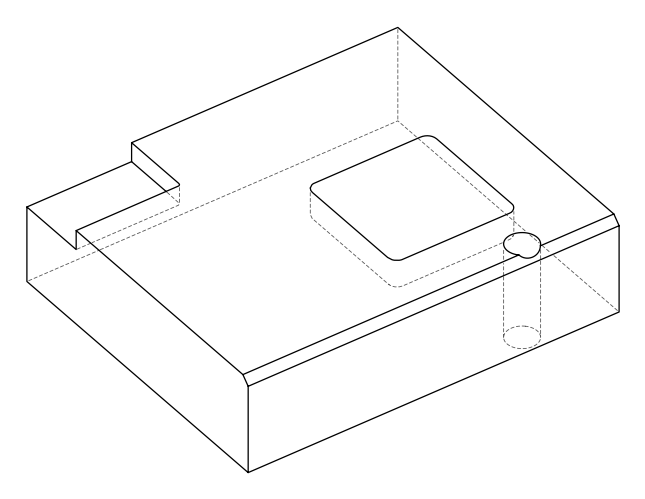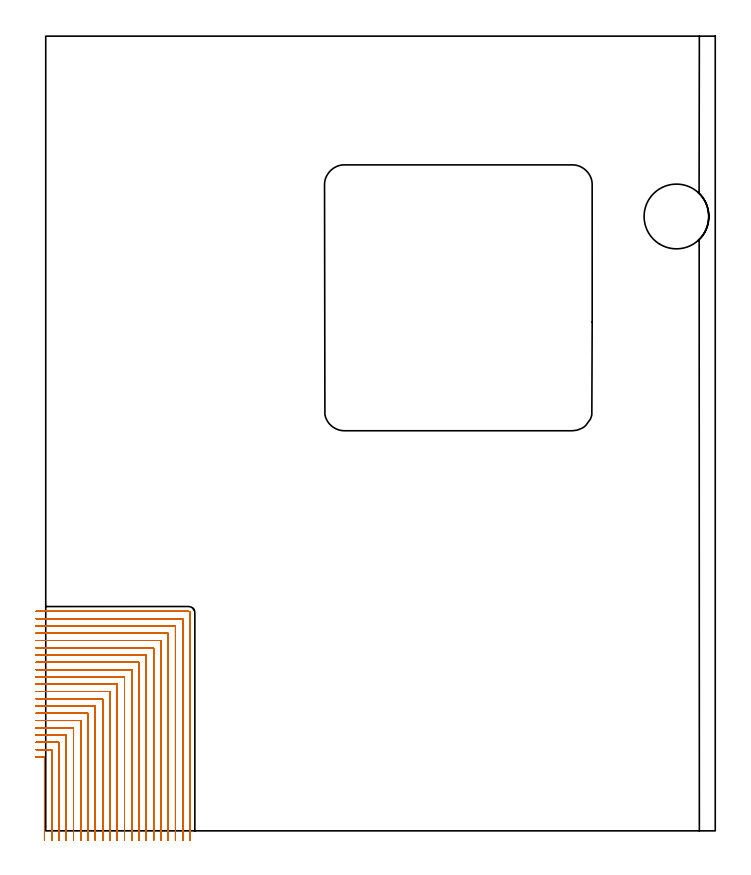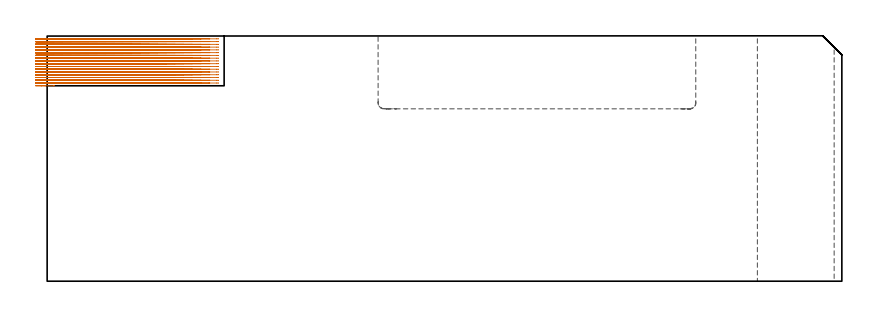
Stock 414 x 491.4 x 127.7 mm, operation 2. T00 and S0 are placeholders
(PLAN: 4 operations, 3 tool changes, 177.1 min)
(1 AREA_MILL | FG_CHAMFER_SURFACE | UGT0205_001 | 15.78 min | 23596 mm3)
(2 MILL_CORNER_NOTCH_RECTANGULAR | CORNER_NOTCH_RECTANGULAR | NXT0201_008 | Follow Part, ap 1.5, ae 75% | 121.42 min | 331168 mm3)
(3 MILL_RECTANGULAR_POCKET | POCKET_RECTANGULAR_STRAIGHT | UGT0201_095 | Follow Part, ap 5, ae 75% | 39.35 min | 1024746 mm3)
(4 INDEXABLE_INSERT_DRILL_THROUGH_HOLE_FROM_SOLID | STEP1HOLE | NXT0302_035 | 0.53 min | 160127 mm3)
(TOOL UGT0205_001 | Chamfer Mill 20 x 3 x 45 deg. | D20 FL50 Z2)
(TOOL NXT0201_008 | ENDMILL 6mm [2P460-0600-NA 1630] | D6 FL26 Z6)
(TOOL UGT0201_095 | End mill 20 mm | D20 R3 FL38 Z4)
(TOOL NXT0302_035 | Index. Insert Drill 40mm [880-D4000L40-05] | D40 PA176 FL200 Z2)
(OP 2 MILL_CORNER_NOTCH_RECTANGULAR, part 1 of 2)
G17 G21 G94 G90
T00 M6
G54
G17 G0 G90 X-0.8 Y-5.891 S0 M3
G43 Z137.7 H1
Z126.261
G94 G1 Y-2.891 F250.
Y45.406 F500.
G3 X-1.094 Y45.7 R0.3
G1 X-3.
X-6. F250.
G0 Z137.7
X3.7 Y-6.
Z126.261
G1 Y-3.
Y49.906 F500.
G3 X3.406 Y50.2 R0.3
G1 X-3.
X-6. F250.
G0 Z137.7
X8.2 Y-6.
Z126.261
G1 Y-3.
Y54.406 F500.
G3 X7.906 Y54.7 R0.3
G1 X-3.
X-6. F250.
G0 Z137.7
X12.7 Y-6.
Z126.261
G1 Y-3.
Y58.906 F500.
G3 X12.406 Y59.2 R0.3
G1 X-3.
X-6. F250.
G0 Z137.7
X17.2 Y-6.
Z126.261
G1 Y-3.
Y63.405 F500.
G3 X16.905 Y63.7 R0.3
G1 X-3.
X-6. F250.
G0 Z137.7
X21.7 Y-6.
Z126.261
G1 Y-3.
Y67.905 F500.
G3 X21.405 Y68.2 R0.3
G1 X-3.
X-6. F250.
G0 Z137.7
X26.2 Y-6.
Z126.261
G1 Y-3.
Y72.405 F500.
G3 X25.905 Y72.7 R0.3
G1 X-3.
X-6. F250.
G0 Z137.7
X30.7 Y-6.
Z126.261
G1 Y-3.
Y76.905 F500.
G3 X30.405 Y77.2 R0.3
G1 X-3.
X-6. F250.
G0 Z137.7
X35.2 Y-6.
Z126.261
G1 Y-3.
Y81.405 F500.
G3 X34.905 Y81.7 R0.3
G1 X-3.
X-6. F250.
G0 Z137.7
X39.7 Y-6.
Z126.261
G1 Y-3.
Y85.905 F500.
G3 X39.405 Y86.2 R0.3
G1 X-3.
X-6. F250.
G0 Z137.7
X44.2 Y-6.
Z126.261
G1 Y-3.
Y90.404 F500.
G3 X43.904 Y90.7 R0.3
G1 X-3.
X-6. F250.
G0 Z137.7
X48.7 Y-6.
Z126.261
G1 Y-3.
Y94.904 F500.
G3 X48.404 Y95.2 R0.3
G1 X-3.
X-6. F250.
G0 Z137.7
X53.2 Y-6.
Z126.261
G1 Y-3.
Y99.404 F500.
G3 X52.904 Y99.7 R0.3
G1 X-3.
X-6. F250.
G0 Z137.7
X57.7 Y-6.
Z126.261
G1 Y-3.
Y103.904 F500.
G3 X57.404 Y104.2 R0.3
G1 X-3.
X-6. F250.
G0 Z137.7
X62.2 Y-6.
Z126.261
G1 Y-3.
Y108.404 F500.
G3 X61.904 Y108.7 R0.3
G1 X-3.
X-6. F250.
G0 Z137.7
X66.7 Y-6.
Z126.261
G1 Y-3.
Y112.903 F500.
G3 X66.403 Y113.2 R0.3
G1 X-3.
X-6. F250.
G0 Z137.7
X71.2 Y-6.
Z126.261
G1 Y-3.
Y117.403 F500.
G3 X70.903 Y117.7 R0.3
G1 X-3.
X-6. F250.
G0 Z137.7
X75.7 Y-6.
Z126.261
G1 Y-3.
Y121.903 F500.
G3 X75.403 Y122.2 R0.3
G1 X-3.
X-6. F250.
G0 Z137.7
X80.2 Y-6.
Z126.261
G1 Y-3.
Y126.403 F500.
G3 X79.903 Y126.7 R0.3
G1 X-3.
X-6. F250.
G0 Z137.7
X84.7 Y-6.
Z126.261
G1 Y-3.
Y130.903 F500.
G3 X84.403 Y131.2 R0.3
G1 X-3.
X-6. F250.
G0 Z137.7
X89.2 Y-6.
Z126.261
G1 Y-3.
Y134.9 F500.
G3 X88.4 Y135.7 R0.8
G1 X-3.
X-6. F250.
G0 Z137.7
X-0.8 Y-5.891
Z124.822
G1 Y-2.891
Y45.406 F500.
G3 X-1.094 Y45.7 R0.3
G1 X-3.
X-6. F250.
G0 Z137.7
X3.7 Y-6.
Z124.822
G1 Y-3.
Y49.906 F500.
G3 X3.406 Y50.2 R0.3
G1 X-3.
X-6. F250.
G0 Z137.7
X8.2 Y-6.
Z124.822
G1 Y-3.
Y54.406 F500.
G3 X7.906 Y54.7 R0.3
G1 X-3.
X-6. F250.
G0 Z137.7
X12.7 Y-6.
Z124.822
G1 Y-3.
Y58.906 F500.
G3 X12.406 Y59.2 R0.3
G1 X-3.
X-6. F250.
G0 Z137.7
X17.2 Y-6.
Z124.822
G1 Y-3.
Y63.405 F500.
G3 X16.905 Y63.7 R0.3
G1 X-3.
X-6. F250.
G0 Z137.7
X21.7 Y-6.
Z124.822
G1 Y-3.
Y67.905 F500.
G3 X21.405 Y68.2 R0.3
G1 X-3.
X-6. F250.
G0 Z137.7
X26.2 Y-6.
Z124.822
G1 Y-3.
Y72.405 F500.
G3 X25.905 Y72.7 R0.3
G1 X-3.
X-6. F250.
G0 Z137.7
X30.7 Y-6.
Z124.822
G1 Y-3.
Y76.905 F500.
G3 X30.405 Y77.2 R0.3
G1 X-3.
X-6. F250.
G0 Z137.7
X35.2 Y-6.
Z124.822
G1 Y-3.
Y81.405 F500.
G3 X34.905 Y81.7 R0.3
G1 X-3.
X-6. F250.
G0 Z137.7
X39.7 Y-6.
Z124.822
G1 Y-3.
Y85.905 F500.
G3 X39.405 Y86.2 R0.3
G1 X-3.
X-6. F250.
G0 Z137.7
X44.2 Y-6.
Z124.822
G1 Y-3.
Y90.404 F500.
G3 X43.904 Y90.7 R0.3
G1 X-3.
X-6. F250.
G0 Z137.7
X48.7 Y-6.
Z124.822
G1 Y-3.
Y94.904 F500.
G3 X48.404 Y95.2 R0.3
G1 X-3.
X-6. F250.
G0 Z137.7
X53.2 Y-6.
Z124.822
G1 Y-3.
Y99.404 F500.
G3 X52.904 Y99.7 R0.3
G1 X-3.
X-6. F250.
G0 Z137.7
X57.7 Y-6.
Z124.822
G1 Y-3.
Y103.904 F500.
G3 X57.404 Y104.2 R0.3
G1 X-3.
X-6. F250.
G0 Z137.7
X62.2 Y-6.
Z124.822
G1 Y-3.
Y108.404 F500.
G3 X61.904 Y108.7 R0.3
G1 X-3.
X-6. F250.
G0 Z137.7
X66.7 Y-6.
Z124.822
G1 Y-3.
Y112.903 F500.
G3 X66.403 Y113.2 R0.3
G1 X-3.
X-6. F250.
G0 Z137.7
X71.2 Y-6.
Z124.822
G1 Y-3.
Y117.403 F500.
G3 X70.903 Y117.7 R0.3
G1 X-3.
X-6. F250.
G0 Z137.7
X75.7 Y-6.
Z124.822
G1 Y-3.
Y121.903 F500.
G3 X75.403 Y122.2 R0.3
G1 X-3.
X-6. F250.
G0 Z137.7
X80.2 Y-6.
Z124.822
G1 Y-3.
Y126.403 F500.
G3 X79.903 Y126.7 R0.3
G1 X-3.
X-6. F250.
G0 Z137.7
X84.7 Y-6.
Z124.822
G1 Y-3.
Y130.903 F500.
G3 X84.403 Y131.2 R0.3
G1 X-3.
X-6. F250.
G0 Z137.7
X89.2 Y-6.
Z124.822
G1 Y-3.
Y134.9 F500.
G3 X88.4 Y135.7 R0.8
G1 X-3.
X-6. F250.
G0 Z137.7
X-0.8 Y-5.891
Z123.383
G1 Y-2.891
Y45.406 F500.
G3 X-1.094 Y45.7 R0.3
G1 X-3.
X-6. F250.
G0 Z137.7
X3.7 Y-6.
Z123.383
G1 Y-3.
Y49.906 F500.
G3 X3.406 Y50.2 R0.3
G1 X-3.
X-6. F250.
G0 Z137.7
X8.2 Y-6.
Z123.383
G1 Y-3.
Y54.406 F500.
G3 X7.906 Y54.7 R0.3
G1 X-3.
X-6. F250.
G0 Z137.7
X12.7 Y-6.
Z123.383
G1 Y-3.
Y58.906 F500.
G3 X12.406 Y59.2 R0.3
G1 X-3.
X-6. F250.
G0 Z137.7
X17.2 Y-6.
Z123.383
G1 Y-3.
Y63.405 F500.
G3 X16.905 Y63.7 R0.3
G1 X-3.
X-6. F250.
G0 Z137.7
X21.7 Y-6.
Z123.383
G1 Y-3.
Y67.905 F500.
G3 X21.405 Y68.2 R0.3
G1 X-3.
X-6. F250.
G0 Z137.7
X26.2 Y-6.
Z123.383
G1 Y-3.
Y72.405 F500.
G3 X25.905 Y72.7 R0.3
G1 X-3.
X-6. F250.
G0 Z137.7
X30.7 Y-6.
Z123.383
G1 Y-3.
Y76.905 F500.
G3 X30.405 Y77.2 R0.3
G1 X-3.
X-6. F250.
G0 Z137.7
X35.2 Y-6.
Z123.383
G1 Y-3.
Y81.405 F500.
G3 X34.905 Y81.7 R0.3
G1 X-3.
X-6. F250.
G0 Z137.7
X39.7 Y-6.
Z123.383
G1 Y-3.
Y85.905 F500.
G3 X39.405 Y86.2 R0.3
G1 X-3.
X-6. F250.
G0 Z137.7
X44.2 Y-6.
Z123.383
G1 Y-3.
Y90.404 F500.
G3 X43.904 Y90.7 R0.3
G1 X-3.
X-6. F250.
G0 Z137.7
X48.7 Y-6.
Z123.383
G1 Y-3.
Y94.904 F500.
G3 X48.404 Y95.2 R0.3
G1 X-3.
X-6. F250.
G0 Z137.7
X53.2 Y-6.
Z123.383
G1 Y-3.
Y99.404 F500.
G3 X52.904 Y99.7 R0.3
G1 X-3.
X-6. F250.
G0 Z137.7
X57.7 Y-6.
Z123.383
G1 Y-3.
Y103.904 F500.
G3 X57.404 Y104.2 R0.3
G1 X-3.
X-6. F250.
G0 Z137.7
X62.2 Y-6.
Z123.383
G1 Y-3.
Y108.404 F500.
G3 X61.904 Y108.7 R0.3
G1 X-3.
X-6. F250.
G0 Z137.7
X66.7 Y-6.
Z123.383
G1 Y-3.
Y112.903 F500.
G3 X66.403 Y113.2 R0.3
G1 X-3.
X-6. F250.
G0 Z137.7
X71.2 Y-6.
Z123.383
G1 Y-3.
Y117.403 F500.
G3 X70.903 Y117.7 R0.3
G1 X-3.
X-6. F250.
G0 Z137.7
X75.7 Y-6.
Z123.383
G1 Y-3.
Y121.903 F500.
G3 X75.403 Y122.2 R0.3
G1 X-3.
X-6. F250.
G0 Z137.7
X80.2 Y-6.
Z123.383
G1 Y-3.
Y126.403 F500.
G3 X79.903 Y126.7 R0.3
G1 X-3.
X-6. F250.
G0 Z137.7
X84.7 Y-6.
Z123.383
G1 Y-3.
Y130.903 F500.
G3 X84.403 Y131.2 R0.3
G1 X-3.
X-6. F250.
G0 Z137.7
X89.2 Y-6.
Z123.383
G1 Y-3.
Y134.9 F500.
G3 X88.4 Y135.7 R0.8
G1 X-3.
X-6. F250.
G0 Z137.7
X-0.8 Y-5.891
Z121.944
G1 Y-2.891
Y45.406 F500.
G3 X-1.094 Y45.7 R0.3
G1 X-3.
X-6. F250.
G0 Z137.7
X3.7 Y-6.
Z121.944
G1 Y-3.
Y49.906 F500.
G3 X3.406 Y50.2 R0.3
G1 X-3.
X-6. F250.
G0 Z137.7
X8.2 Y-6.
Z121.944
G1 Y-3.
Y54.406 F500.
G3 X7.906 Y54.7 R0.3
G1 X-3.
X-6. F250.
G0 Z137.7
X12.7 Y-6.
Z121.944
G1 Y-3.
Y58.906 F500.
G3 X12.406 Y59.2 R0.3
G1 X-3.
X-6. F250.
G0 Z137.7
X17.2 Y-6.
Z121.944
G1 Y-3.
Y63.405 F500.
G3 X16.905 Y63.7 R0.3
G1 X-3.
X-6. F250.
G0 Z137.7
X21.7 Y-6.
Z121.944
G1 Y-3.
Y67.905 F500.
G3 X21.405 Y68.2 R0.3
G1 X-3.
X-6. F250.
G0 Z137.7
X26.2 Y-6.
Z121.944
G1 Y-3.
Y72.405 F500.
G3 X25.905 Y72.7 R0.3
G1 X-3.
X-6. F250.
G0 Z137.7
X30.7 Y-6.
Z121.944
G1 Y-3.
Y76.905 F500.
G3 X30.405 Y77.2 R0.3
G1 X-3.
X-6. F250.
G0 Z137.7
X35.2 Y-6.
Z121.944
G1 Y-3.
Y81.405 F500.
G3 X34.905 Y81.7 R0.3
G1 X-3.
X-6. F250.
G0 Z137.7
X39.7 Y-6.
Z121.944
G1 Y-3.
Y85.905 F500.
G3 X39.405 Y86.2 R0.3
G1 X-3.
X-6. F250.
G0 Z137.7
X44.2 Y-6.
Z121.944
G1 Y-3.
Y90.404 F500.
G3 X43.904 Y90.7 R0.3
G1 X-3.
X-6. F250.
G0 Z137.7
X48.7 Y-6.
Z121.944
G1 Y-3.
Y94.904 F500.
G3 X48.404 Y95.2 R0.3
G1 X-3.
X-6. F250.
G0 Z137.7
X53.2 Y-6.
Z121.944
G1 Y-3.
Y99.404 F500.
G3 X52.904 Y99.7 R0.3
G1 X-3.
X-6. F250.
G0 Z137.7
X57.7 Y-6.
Z121.944
G1 Y-3.
Y103.904 F500.
G3 X57.404 Y104.2 R0.3
G1 X-3.
X-6. F250.
G0 Z137.7
X62.2 Y-6.
Z121.944
G1 Y-3.
Y108.404 F500.
G3 X61.904 Y108.7 R0.3
G1 X-3.
X-6. F250.
G0 Z137.7
X66.7 Y-6.
Z121.944
G1 Y-3.
Y112.903 F500.
G3 X66.403 Y113.2 R0.3
G1 X-3.
X-6. F250.
G0 Z137.7
X71.2 Y-6.
Z121.944
G1 Y-3.
Y117.403 F500.
G3 X70.903 Y117.7 R0.3
G1 X-3.
X-6. F250.
G0 Z137.7
X75.7 Y-6.
Z121.944
G1 Y-3.
Y121.903 F500.
G3 X75.403 Y122.2 R0.3
G1 X-3.
X-6. F250.
G0 Z137.7
X80.2 Y-6.
Z121.944
G1 Y-3.
Y126.403 F500.
G3 X79.903 Y126.7 R0.3
G1 X-3.
X-6. F250.
G0 Z137.7
X84.7 Y-6.
Z121.944
G1 Y-3.
Y130.903 F500.
G3 X84.403 Y131.2 R0.3
G1 X-3.
X-6. F250.
G0 Z137.7
X89.2 Y-6.
Z121.944
G1 Y-3.
Y134.9 F500.
G3 X88.4 Y135.7 R0.8
G1 X-3.
X-6. F250.
G0 Z137.7
X-0.8 Y-5.891
Z120.505
G1 Y-2.891
Y45.406 F500.
G3 X-1.094 Y45.7 R0.3
G1 X-3.
X-6. F250.
G0 Z137.7
X3.7 Y-6.
Z120.505
G1 Y-3.
Y49.906 F500.
G3 X3.406 Y50.2 R0.3
G1 X-3.
X-6. F250.
G0 Z137.7
X8.2 Y-6.
Z120.505
G1 Y-3.
Y54.406 F500.
G3 X7.906 Y54.7 R0.3
G1 X-3.
X-6. F250.
G0 Z137.7
X12.7 Y-6.
Z120.505
G1 Y-3.
Y58.906 F500.
G3 X12.406 Y59.2 R0.3
G1 X-3.
X-6. F250.
G0 Z137.7
X17.2 Y-6.
Z120.505
G1 Y-3.
Y63.405 F500.
G3 X16.905 Y63.7 R0.3
G1 X-3.
X-6. F250.
G0 Z137.7
X21.7 Y-6.
Z120.505
G1 Y-3.
Y67.905 F500.
G3 X21.405 Y68.2 R0.3
G1 X-3.
X-6. F250.
G0 Z137.7
X26.2 Y-6.
Z120.505
G1 Y-3.
Y72.405 F500.
G3 X25.905 Y72.7 R0.3
G1 X-3.
X-6. F250.
G0 Z137.7
X30.7 Y-6.
Z120.505
G1 Y-3.
Y76.905 F500.
G3 X30.405 Y77.2 R0.3
G1 X-3.
X-6. F250.
G0 Z137.7
X35.2 Y-6.
Z120.505
G1 Y-3.
Y81.405 F500.
G3 X34.905 Y81.7 R0.3
G1 X-3.
X-6. F250.
G0 Z137.7
X39.7 Y-6.
Z120.505
G1 Y-3.
Y85.905 F500.
G3 X39.405 Y86.2 R0.3
G1 X-3.
X-6. F250.
G0 Z137.7
X44.2 Y-6.
Z120.505
G1 Y-3.
Y90.404 F500.
G3 X43.904 Y90.7 R0.3
G1 X-3.
X-6. F250.
G0 Z137.7
X48.7 Y-6.
Z120.505
G1 Y-3.
Y94.904 F500.
G3 X48.404 Y95.2 R0.3
G1 X-3.
X-6. F250.
G0 Z137.7
X53.2 Y-6.
Z120.505
G1 Y-3.
Y99.404 F500.
G3 X52.904 Y99.7 R0.3
G1 X-3.
X-6. F250.
G0 Z137.7
X57.7 Y-6.
Z120.505
G1 Y-3.
Y103.904 F500.
G3 X57.404 Y104.2 R0.3
G1 X-3.
X-6. F250.
G0 Z137.7
X62.2 Y-6.
Z120.505
G1 Y-3.
Y108.404 F500.
G3 X61.904 Y108.7 R0.3
G1 X-3.
X-6. F250.
G0 Z137.7
X66.7 Y-6.
Z120.505
G1 Y-3.
Y112.903 F500.
G3 X66.403 Y113.2 R0.3
G1 X-3.
X-6. F250.
G0 Z137.7
X71.2 Y-6.
Z120.505
G1 Y-3.
Y117.403 F500.
G3 X70.903 Y117.7 R0.3
G1 X-3.
X-6. F250.
G0 Z137.7
X75.7 Y-6.
Z120.505
G1 Y-3.
Y121.903 F500.
G3 X75.403 Y122.2 R0.3
G1 X-3.
X-6. F250.
G0 Z137.7
X80.2 Y-6.
Z120.505
G1 Y-3.
Y126.403 F500.
G3 X79.903 Y126.7 R0.3
G1 X-3.
X-6. F250.
G0 Z137.7
X84.7 Y-6.
Z120.505
G1 Y-3.
Y130.903 F500.
G3 X84.403 Y131.2 R0.3
G1 X-3.
X-6. F250.
G0 Z137.7
X89.2 Y-6.
Z120.505
G1 Y-3.
Y134.9 F500.
G3 X88.4 Y135.7 R0.8
G1 X-3.
X-6. F250.
G0 Z137.7
X-0.8 Y-5.891
Z119.067
G1 Y-2.891
Y45.406 F500.
G3 X-1.094 Y45.7 R0.3
G1 X-3.
X-6. F250.
G0 Z137.7
X3.7 Y-6.
Z119.067
G1 Y-3.
Y49.906 F500.
G3 X3.406 Y50.2 R0.3
G1 X-3.
X-6. F250.
G0 Z137.7
X8.2 Y-6.
Z119.067
G1 Y-3.
Y54.406 F500.
G3 X7.906 Y54.7 R0.3
G1 X-3.
X-6. F250.
G0 Z137.7
X12.7 Y-6.
Z119.067
G1 Y-3.
Y58.906 F500.
G3 X12.406 Y59.2 R0.3
G1 X-3.
X-6. F250.
G0 Z137.7
X17.2 Y-6.
Z119.067
G1 Y-3.
Y63.405 F500.
G3 X16.905 Y63.7 R0.3
G1 X-3.
X-6. F250.
G0 Z137.7
X21.7 Y-6.
Z119.067
G1 Y-3.
Y67.905 F500.
G3 X21.405 Y68.2 R0.3
G1 X-3.
X-6. F250.
G0 Z137.7
X26.2 Y-6.
Z119.067
G1 Y-3.
Y72.405 F500.
G3 X25.905 Y72.7 R0.3
G1 X-3.
X-6. F250.
G0 Z137.7
X30.7 Y-6.
Z119.067
G1 Y-3.
Y76.905 F500.
G3 X30.405 Y77.2 R0.3
G1 X-3.
X-6. F250.
G0 Z137.7
X35.2 Y-6.
Z119.067
G1 Y-3.
Y81.405 F500.
G3 X34.905 Y81.7 R0.3
G1 X-3.
X-6. F250.
G0 Z137.7
X39.7 Y-6.
Z119.067
G1 Y-3.
Y85.905 F500.
G3 X39.405 Y86.2 R0.3
G1 X-3.
X-6. F250.
G0 Z137.7
X44.2 Y-6.
Z119.067
G1 Y-3.
Y90.404 F500.
G3 X43.904 Y90.7 R0.3
G1 X-3.
X-6. F250.
G0 Z137.7
X48.7 Y-6.
Z119.067
G1 Y-3.
Y94.904 F500.
G3 X48.404 Y95.2 R0.3
G1 X-3.
X-6. F250.
G0 Z137.7
X53.2 Y-6.
Z119.067
G1 Y-3.
Y99.404 F500.
G3 X52.904 Y99.7 R0.3
G1 X-3.
X-6. F250.
G0 Z137.7
X57.7 Y-6.
Z119.067
G1 Y-3.
Y103.904 F500.
G3 X57.404 Y104.2 R0.3
G1 X-3.
X-6. F250.
G0 Z137.7
X62.2 Y-6.
Z119.067
G1 Y-3.
Y108.404 F500.
G3 X61.904 Y108.7 R0.3
G1 X-3.
X-6. F250.
G0 Z137.7
X66.7 Y-6.
Z119.067
G1 Y-3.
Y112.903 F500.
G3 X66.403 Y113.2 R0.3
G1 X-3.
X-6. F250.
G0 Z137.7
X71.2 Y-6.
Z119.067
G1 Y-3.
Y117.403 F500.
G3 X70.903 Y117.7 R0.3
G1 X-3.
X-6. F250.
G0 Z137.7
X75.7 Y-6.
Z119.067
G1 Y-3.
Y121.903 F500.
G3 X75.403 Y122.2 R0.3
G1 X-3.
X-6. F250.
G0 Z137.7
X80.2 Y-6.
Z119.067
G1 Y-3.
Y126.403 F500.
G3 X79.903 Y126.7 R0.3
G1 X-3.
X-6. F250.
G0 Z137.7
X84.7 Y-6.
Z119.067
G1 Y-3.
Y130.903 F500.
G3 X84.403 Y131.2 R0.3
G1 X-3.
X-6. F250.
G0 Z137.7
X89.2 Y-6.
Z119.067
G1 Y-3.
Y134.9 F500.
G3 X88.4 Y135.7 R0.8
G1 X-3.
X-6. F250.
G0 Z137.7
X-0.8 Y-5.891
Z117.628
G1 Y-2.891
Y45.406 F500.
G3 X-1.094 Y45.7 R0.3
G1 X-3.
X-6. F250.
G0 Z137.7
X3.7 Y-6.
Z117.628
G1 Y-3.
Y49.906 F500.
G3 X3.406 Y50.2 R0.3
G1 X-3.
X-6. F250.
G0 Z137.7
X8.2 Y-6.
Z117.628
G1 Y-3.
Y54.406 F500.
G3 X7.906 Y54.7 R0.3
G1 X-3.
X-6. F250.
G0 Z137.7
X12.7 Y-6.
Z117.628
G1 Y-3.
Y58.906 F500.
G3 X12.406 Y59.2 R0.3
G1 X-3.
X-6. F250.
G0 Z137.7
X17.2 Y-6.
Z117.628
G1 Y-3.
Y63.405 F500.
G3 X16.905 Y63.7 R0.3
G1 X-3.
X-6. F250.
G0 Z137.7
X21.7 Y-6.
Z117.628
G1 Y-3.
Y67.905 F500.
G3 X21.405 Y68.2 R0.3
G1 X-3.
X-6. F250.
G0 Z137.7
X26.2 Y-6.
Z117.628
G1 Y-3.
Y72.405 F500.
G3 X25.905 Y72.7 R0.3
G1 X-3.
X-6. F250.
G0 Z137.7
X30.7 Y-6.
Z117.628
G1 Y-3.
Y76.905 F500.
G3 X30.405 Y77.2 R0.3
G1 X-3.
X-6. F250.
G0 Z137.7
X35.2 Y-6.
Z117.628
G1 Y-3.
Y81.405 F500.
G3 X34.905 Y81.7 R0.3
G1 X-3.
X-6. F250.
G0 Z137.7
X39.7 Y-6.
Z117.628
G1 Y-3.
Y85.905 F500.
G3 X39.405 Y86.2 R0.3
G1 X-3.
X-6. F250.
G0 Z137.7
X44.2 Y-6.
Z117.628
G1 Y-3.
Y90.404 F500.
G3 X43.904 Y90.7 R0.3
G1 X-3.
X-6. F250.
G0 Z137.7
X48.7 Y-6.
Z117.628
G1 Y-3.
Y94.904 F500.
G3 X48.404 Y95.2 R0.3
G1 X-3.
X-6. F250.
G0 Z137.7
X53.2 Y-6.
Z117.628
G1 Y-3.
Y99.404 F500.
G3 X52.904 Y99.7 R0.3
G1 X-3.
X-6. F250.
G0 Z137.7
X57.7 Y-6.
Z117.628
G1 Y-3.
Y103.904 F500.
G3 X57.404 Y104.2 R0.3
G1 X-3.
X-6. F250.
G0 Z137.7
X62.2 Y-6.
Z117.628
G1 Y-3.
Y108.404 F500.
G3 X61.904 Y108.7 R0.3
G1 X-3.
X-6. F250.
G0 Z137.7
X66.7 Y-6.
Z117.628
G1 Y-3.
Y112.903 F500.
G3 X66.403 Y113.2 R0.3
G1 X-3.
X-6. F250.
G0 Z137.7
X71.2 Y-6.
Z117.628
G1 Y-3.
Y117.403 F500.
G3 X70.903 Y117.7 R0.3
G1 X-3.
X-6. F250.
G0 Z137.7
X75.7 Y-6.
Z117.628
G1 Y-3.
Y121.903 F500.
G3 X75.403 Y122.2 R0.3
G1 X-3.
X-6. F250.
G0 Z137.7
X80.2 Y-6.
Z117.628
G1 Y-3.
Y126.403 F500.
G3 X79.903 Y126.7 R0.3
G1 X-3.
X-6. F250.
G0 Z137.7
X84.7 Y-6.
Z117.628
G1 Y-3.
Y130.903 F500.
G3 X84.403 Y131.2 R0.3
G1 X-3.
X-6. F250.
G0 Z137.7
X89.2 Y-6.
Z117.628
G1 Y-3.
Y134.9 F500.
G3 X88.4 Y135.7 R0.8
G1 X-3.
X-6. F250.
G0 Z137.7
X-0.8 Y-5.891
Z116.189
G1 Y-2.891
Y45.406 F500.
G3 X-1.094 Y45.7 R0.3
G1 X-3.
X-6. F250.
G0 Z137.7
X3.7 Y-6.
Z116.189
G1 Y-3.
Y49.906 F500.
G3 X3.406 Y50.2 R0.3
G1 X-3.
X-6. F250.
G0 Z137.7
X8.2 Y-6.
Z116.189
G1 Y-3.
Y54.406 F500.
G3 X7.906 Y54.7 R0.3
G1 X-3.
X-6. F250.
G0 Z137.7
X12.7 Y-6.
Z116.189
G1 Y-3.
Y58.906 F500.
G3 X12.406 Y59.2 R0.3
G1 X-3.
X-6. F250.
G0 Z137.7
X17.2 Y-6.
Z116.189
G1 Y-3.
Y63.405 F500.
G3 X16.905 Y63.7 R0.3
G1 X-3.
X-6. F250.
G0 Z137.7
X21.7 Y-6.
Z116.189
G1 Y-3.
Y67.905 F500.
G3 X21.405 Y68.2 R0.3
G1 X-3.
X-6. F250.
G0 Z137.7
X26.2 Y-6.
Z116.189
G1 Y-3.
Y72.405 F500.
G3 X25.905 Y72.7 R0.3
G1 X-3.
X-6. F250.
G0 Z137.7
X30.7 Y-6.
Z116.189
G1 Y-3.
Y76.905 F500.
G3 X30.405 Y77.2 R0.3
G1 X-3.
X-6. F250.
G0 Z137.7
X35.2 Y-6.
Z116.189
G1 Y-3.
Y81.405 F500.
G3 X34.905 Y81.7 R0.3
G1 X-3.
X-6. F250.
G0 Z137.7
X39.7 Y-6.
Z116.189
G1 Y-3.
Y85.905 F500.
G3 X39.405 Y86.2 R0.3
G1 X-3.
X-6. F250.
G0 Z137.7
X44.2 Y-6.
Z116.189
G1 Y-3.
Y90.404 F500.
G3 X43.904 Y90.7 R0.3
G1 X-3.
X-6. F250.
G0 Z137.7
X48.7 Y-6.
Z116.189
G1 Y-3.
Y94.904 F500.
G3 X48.404 Y95.2 R0.3
G1 X-3.
X-6. F250.
G0 Z137.7
X53.2 Y-6.
Z116.189
G1 Y-3.
Y99.404 F500.
G3 X52.904 Y99.7 R0.3
G1 X-3.
X-6. F250.
G0 Z137.7
X57.7 Y-6.
Z116.189
G1 Y-3.
Y103.904 F500.
G3 X57.404 Y104.2 R0.3
G1 X-3.
X-6. F250.
G0 Z137.7
X62.2 Y-6.
Z116.189
G1 Y-3.
Y108.404 F500.
G3 X61.904 Y108.7 R0.3
G1 X-3.
X-6. F250.
G0 Z137.7
X66.7 Y-6.
Z116.189
G1 Y-3.
Y112.903 F500.
G3 X66.403 Y113.2 R0.3
G1 X-3.
X-6. F250.
G0 Z137.7
X71.2 Y-6.
Z116.189
G1 Y-3.
Y117.403 F500.
G3 X70.903 Y117.7 R0.3
G1 X-3.
X-6. F250.
G0 Z137.7
X75.7 Y-6.
Z116.189
G1 Y-3.
Y121.903 F500.
G3 X75.403 Y122.2 R0.3
G1 X-3.
X-6. F250.
G0 Z137.7
X80.2 Y-6.
Z116.189
G1 Y-3.
Y126.403 F500.
G3 X79.903 Y126.7 R0.3
G1 X-3.
X-6. F250.
G0 Z137.7
X84.7 Y-6.
Z116.189
G1 Y-3.
Y130.903 F500.
G3 X84.403 Y131.2 R0.3
G1 X-3.
X-6. F250.
G0 Z137.7
X89.2 Y-6.
Z116.189
G1 Y-3.
Y134.9 F500.
G3 X88.4 Y135.7 R0.8
G1 X-3.
X-6. F250.
G0 Z137.7
X-0.8 Y-5.891
Z114.75
G1 Y-2.891
Y45.406 F500.
G3 X-1.094 Y45.7 R0.3
G1 X-3.
X-6. F250.
G0 Z137.7
X3.7 Y-6.
Z114.75
G1 Y-3.
Y49.906 F500.
G3 X3.406 Y50.2 R0.3
G1 X-3.
X-6. F250.
G0 Z137.7
X8.2 Y-6.
Z114.75
G1 Y-3.
Y54.406 F500.
G3 X7.906 Y54.7 R0.3
G1 X-3.
X-6. F250.
G0 Z137.7
X12.7 Y-6.
Z114.75
G1 Y-3.
Y58.906 F500.
G3 X12.406 Y59.2 R0.3
G1 X-3.
X-6. F250.
G0 Z137.7
X17.2 Y-6.
Z114.75
G1 Y-3.
Y63.405 F500.
G3 X16.905 Y63.7 R0.3
G1 X-3.
X-6. F250.
G0 Z137.7
X21.7 Y-6.
Z114.75
G1 Y-3.
Y67.905 F500.
G3 X21.405 Y68.2 R0.3
G1 X-3.
X-6. F250.
G0 Z137.7
X26.2 Y-6.
Z114.75
G1 Y-3.
Y72.405 F500.
G3 X25.905 Y72.7 R0.3
G1 X-3.
X-6. F250.
G0 Z137.7
X30.7 Y-6.
Z114.75
G1 Y-3.
Y76.905 F500.
G3 X30.405 Y77.2 R0.3
G1 X-3.
X-6. F250.
G0 Z137.7
X35.2 Y-6.
Z114.75
G1 Y-3.
Y81.405 F500.
G3 X34.905 Y81.7 R0.3
G1 X-3.
X-6. F250.
G0 Z137.7
X39.7 Y-6.
Z114.75
G1 Y-3.
Y85.905 F500.
G3 X39.405 Y86.2 R0.3
G1 X-3.
X-6. F250.
G0 Z137.7
X44.2 Y-6.
Z114.75
G1 Y-3.
Y90.404 F500.
G3 X43.904 Y90.7 R0.3
G1 X-3.
X-6. F250.
G0 Z137.7
X48.7 Y-6.
Z114.75
G1 Y-3.
Y94.904 F500.
G3 X48.404 Y95.2 R0.3
G1 X-3.
X-6. F250.
G0 Z137.7
X53.2 Y-6.
Z114.75
G1 Y-3.
Y99.404 F500.
G3 X52.904 Y99.7 R0.3
G1 X-3.
X-6. F250.
G0 Z137.7
X57.7 Y-6.
Z114.75
G1 Y-3.
Y103.904 F500.
G3 X57.404 Y104.2 R0.3
G1 X-3.
X-6. F250.
G0 Z137.7
X62.2 Y-6.
Z114.75
G1 Y-3.
Y108.404 F500.
G3 X61.904 Y108.7 R0.3
G1 X-3.
X-6. F250.
G0 Z137.7
X66.7 Y-6.
Z114.75
G1 Y-3.
Y112.903 F500.
G3 X66.403 Y113.2 R0.3
G1 X-3.
X-6. F250.
G0 Z137.7
X71.2 Y-6.
Z114.75
G1 Y-3.
Y117.403 F500.
G3 X70.903 Y117.7 R0.3
G1 X-3.
X-6. F250.
G0 Z137.7
X75.7 Y-6.
Z114.75
G1 Y-3.
Y121.903 F500.
G3 X75.403 Y122.2 R0.3
G1 X-3.
X-6. F250.
G0 Z137.7
X80.2 Y-6.
Z114.75
G1 Y-3.
Y126.403 F500.
G3 X79.903 Y126.7 R0.3
G1 X-3.
X-6. F250.
G0 Z137.7
X84.7 Y-6.
Z114.75
G1 Y-3.
Y130.903 F500.
G3 X84.403 Y131.2 R0.3
G1 X-3.
X-6. F250.
G0 Z137.7
X89.2 Y-6.
Z114.75
G1 Y-3.
Y134.9 F500.
G3 X88.4 Y135.7 R0.8
G1 X-3.
X-6. F250.
G0 Z137.7
X-0.8 Y-5.891
Z113.311
G1 Y-2.891
Y45.406 F500.
G3 X-1.094 Y45.7 R0.3
G1 X-3.
X-6. F250.
G0 Z137.7
X3.7 Y-6.
Z113.311
G1 Y-3.
Y49.906 F500.
G3 X3.406 Y50.2 R0.3
G1 X-3.
X-6. F250.
G0 Z137.7
X8.2 Y-6.
Z113.311
G1 Y-3.
Y54.406 F500.
G3 X7.906 Y54.7 R0.3
G1 X-3.
X-6. F250.
G0 Z137.7
X12.7 Y-6.
Z113.311
G1 Y-3.
Y58.906 F500.
G3 X12.406 Y59.2 R0.3
G1 X-3.
X-6. F250.
G0 Z137.7
X17.2 Y-6.
Z113.311
G1 Y-3.
Y63.405 F500.
G3 X16.905 Y63.7 R0.3
G1 X-3.
X-6. F250.
G0 Z137.7
X21.7 Y-6.
Z113.311
G1 Y-3.
Y67.905 F500.
G3 X21.405 Y68.2 R0.3
G1 X-3.
X-6. F250.
G0 Z137.7
X26.2 Y-6.
Z113.311
G1 Y-3.
Y72.405 F500.
G3 X25.905 Y72.7 R0.3
G1 X-3.
X-6. F250.
G0 Z137.7
X30.7 Y-6.
Z113.311
G1 Y-3.
Y76.905 F500.
G3 X30.405 Y77.2 R0.3
G1 X-3.
X-6. F250.
G0 Z137.7
X35.2 Y-6.
Z113.311
G1 Y-3.
Y81.405 F500.
G3 X34.905 Y81.7 R0.3
G1 X-3.
X-6. F250.
G0 Z137.7
X39.7 Y-6.
Z113.311
G1 Y-3.
Y85.905 F500.
G3 X39.405 Y86.2 R0.3
G1 X-3.
X-6. F250.
G0 Z137.7
X44.2 Y-6.
Z113.311
G1 Y-3.
Y90.404 F500.
G3 X43.904 Y90.7 R0.3
G1 X-3.
X-6. F250.
G0 Z137.7
X48.7 Y-6.
Z113.311
G1 Y-3.
Y94.904 F500.
G3 X48.404 Y95.2 R0.3
G1 X-3.
X-6. F250.
G0 Z137.7
X53.2 Y-6.
Z113.311
G1 Y-3.
Y99.404 F500.
G3 X52.904 Y99.7 R0.3
G1 X-3.
X-6. F250.
G0 Z137.7
X57.7 Y-6.
Z113.311
G1 Y-3.
Y103.904 F500.
G3 X57.404 Y104.2 R0.3
G1 X-3.
X-6. F250.
G0 Z137.7
X62.2 Y-6.
Z113.311
G1 Y-3.
Y108.404 F500.
G3 X61.904 Y108.7 R0.3
G1 X-3.
X-6. F250.
G0 Z137.7
X66.7 Y-6.
Z113.311
G1 Y-3.
Y112.903 F500.
G3 X66.403 Y113.2 R0.3
G1 X-3.
X-6. F250.
G0 Z137.7
X71.2 Y-6.
Z113.311
G1 Y-3.
Y117.403 F500.
G3 X70.903 Y117.7 R0.3
G1 X-3.
X-6. F250.
G0 Z137.7
X75.7 Y-6.
Z113.311
G1 Y-3.
Y121.903 F500.
G3 X75.403 Y122.2 R0.3
G1 X-3.
X-6. F250.
G0 Z137.7
X80.2 Y-6.
Z113.311
G1 Y-3.
Y126.403 F500.
G3 X79.903 Y126.7 R0.3
G1 X-3.
X-6. F250.
G0 Z137.7
X84.7 Y-6.
Z113.311
G1 Y-3.
Y130.903 F500.
G3 X84.403 Y131.2 R0.3
G1 X-3.
X-6. F250.
G0 Z137.7
X89.2 Y-6.
Z113.311
G1 Y-3.
Y134.9 F500.
G3 X88.4 Y135.7 R0.8
G1 X-3.
X-6. F250.
G0 Z137.7
X-0.8 Y-5.891
Z111.872
G1 Y-2.891
Y45.406 F500.
G3 X-1.094 Y45.7 R0.3
G1 X-3.
X-6. F250.
G0 Z137.7
X3.7 Y-6.
Z111.872
G1 Y-3.
Y49.906 F500.
G3 X3.406 Y50.2 R0.3
G1 X-3.
X-6. F250.
G0 Z137.7
X8.2 Y-6.
Z111.872
G1 Y-3.
Y54.406 F500.
G3 X7.906 Y54.7 R0.3
G1 X-3.
X-6. F250.
G0 Z137.7
X12.7 Y-6.
Z111.872
G1 Y-3.
Y58.906 F500.
G3 X12.406 Y59.2 R0.3
G1 X-3.
X-6. F250.
G0 Z137.7
X17.2 Y-6.
Z111.872
G1 Y-3.
Y63.405 F500.
G3 X16.905 Y63.7 R0.3
G1 X-3.
X-6. F250.
G0 Z137.7
X21.7 Y-6.
Z111.872
G1 Y-3.
Y67.905 F500.
G3 X21.405 Y68.2 R0.3
G1 X-3.
X-6. F250.
G0 Z137.7
X26.2 Y-6.
Z111.872
G1 Y-3.
Y72.405 F500.
G3 X25.905 Y72.7 R0.3
G1 X-3.
X-6. F250.
G0 Z137.7
X30.7 Y-6.
Z111.872
G1 Y-3.
Y76.905 F500.
G3 X30.405 Y77.2 R0.3
G1 X-3.
X-6. F250.
G0 Z137.7
X35.2 Y-6.
Z111.872
G1 Y-3.
Y81.405 F500.
G3 X34.905 Y81.7 R0.3
G1 X-3.
X-6. F250.
G0 Z137.7
X39.7 Y-6.
Z111.872
G1 Y-3.
Y85.905 F500.
G3 X39.405 Y86.2 R0.3
G1 X-3.
X-6. F250.
G0 Z137.7
X44.2 Y-6.
Z111.872
G1 Y-3.
Y90.404 F500.
G3 X43.904 Y90.7 R0.3
G1 X-3.
X-6. F250.
G0 Z137.7
X48.7 Y-6.
Z111.872
G1 Y-3.
Y94.904 F500.
G3 X48.404 Y95.2 R0.3
G1 X-3.
X-6. F250.
G0 Z137.7
X53.2 Y-6.
Z111.872
G1 Y-3.
Y99.404 F500.
G3 X52.904 Y99.7 R0.3
G1 X-3.
X-6. F250.
G0 Z137.7
X57.7 Y-6.
Z111.872
G1 Y-3.
Y103.904 F500.
G3 X57.404 Y104.2 R0.3
G1 X-3.
X-6. F250.
G0 Z137.7
X62.2 Y-6.
Z111.872
G1 Y-3.
Y108.404 F500.
G3 X61.904 Y108.7 R0.3
G1 X-3.
X-6. F250.
G0 Z137.7
X66.7 Y-6.
Z111.872
G1 Y-3.
Y112.903 F500.
G3 X66.403 Y113.2 R0.3
G1 X-3.
X-6. F250.
G0 Z137.7
X71.2 Y-6.
Z111.872
G1 Y-3.
Y117.403 F500.
G3 X70.903 Y117.7 R0.3
G1 X-3.
X-6. F250.
G0 Z137.7
X75.7 Y-6.
Z111.872
G1 Y-3.
Y121.903 F500.
G3 X75.403 Y122.2 R0.3
G1 X-3.
X-6. F250.
G0 Z137.7
X80.2 Y-6.
Z111.872
G1 Y-3.
Y126.403 F500.
G3 X79.903 Y126.7 R0.3
G1 X-3.
X-6. F250.
G0 Z137.7
X84.7 Y-6.
Z111.872
G1 Y-3.
Y130.903 F500.
G3 X84.403 Y131.2 R0.3
G1 X-3.
X-6. F250.
G0 Z137.7
X89.2 Y-6.
Z111.872
G1 Y-3.
Y134.9 F500.
G3 X88.4 Y135.7 R0.8
G1 X-3.
X-6. F250.
G0 Z137.7
X-0.8 Y-5.891
Z110.433
G1 Y-2.891
Y45.406 F500.
G3 X-1.094 Y45.7 R0.3
G1 X-3.
X-6. F250.
G0 Z137.7
X3.7 Y-6.
Z110.433
G1 Y-3.
Y49.906 F500.
G3 X3.406 Y50.2 R0.3
G1 X-3.
X-6. F250.
G0 Z137.7
X8.2 Y-6.
Z110.433
G1 Y-3.
Y54.406 F500.
G3 X7.906 Y54.7 R0.3
G1 X-3.
X-6. F250.
G0 Z137.7
X12.7 Y-6.
Z110.433
G1 Y-3.
Y58.906 F500.
G3 X12.406 Y59.2 R0.3
G1 X-3.
X-6. F250.
G0 Z137.7
X17.2 Y-6.
Z110.433
G1 Y-3.
Y63.405 F500.
G3 X16.905 Y63.7 R0.3
G1 X-3.
X-6. F250.
G0 Z137.7
X21.7 Y-6.
Z110.433
G1 Y-3.
Y67.905 F500.
G3 X21.405 Y68.2 R0.3
G1 X-3.
X-6. F250.
G0 Z137.7
X26.2 Y-6.
Z110.433
G1 Y-3.
Y72.405 F500.
G3 X25.905 Y72.7 R0.3
G1 X-3.
X-6. F250.
G0 Z137.7
X30.7 Y-6.
Z110.433
G1 Y-3.
Y76.905 F500.
G3 X30.405 Y77.2 R0.3
G1 X-3.
X-6. F250.
G0 Z137.7
X35.2 Y-6.
Z110.433
G1 Y-3.
Y81.405 F500.
G3 X34.905 Y81.7 R0.3
G1 X-3.
X-6. F250.
G0 Z137.7
X39.7 Y-6.
Z110.433
G1 Y-3.
Y85.905 F500.
G3 X39.405 Y86.2 R0.3
G1 X-3.
X-6. F250.
G0 Z137.7
X44.2 Y-6.
Z110.433
G1 Y-3.
Y90.404 F500.
G3 X43.904 Y90.7 R0.3
G1 X-3.
X-6. F250.
G0 Z137.7
X48.7 Y-6.
Z110.433
G1 Y-3.
Y94.904 F500.
G3 X48.404 Y95.2 R0.3
G1 X-3.
X-6. F250.
G0 Z137.7
X53.2 Y-6.
Z110.433
G1 Y-3.
Y99.404 F500.
G3 X52.904 Y99.7 R0.3
G1 X-3.
X-6. F250.
G0 Z137.7
X57.7 Y-6.
Z110.433
G1 Y-3.
Y103.904 F500.
G3 X57.404 Y104.2 R0.3
G1 X-3.
X-6. F250.
G0 Z137.7
X62.2 Y-6.
Z110.433
G1 Y-3.
Y108.404 F500.
G3 X61.904 Y108.7 R0.3
G1 X-3.
X-6. F250.
G0 Z137.7
X66.7 Y-6.
Z110.433
G1 Y-3.
Y112.903 F500.
G3 X66.403 Y113.2 R0.3
G1 X-3.
X-6. F250.
G0 Z137.7
X71.2 Y-6.
Z110.433
G1 Y-3.
Y117.403 F500.
G3 X70.903 Y117.7 R0.3
G1 X-3.
X-6. F250.
G0 Z137.7
X75.7 Y-6.
Z110.433
G1 Y-3.
Y121.903 F500.
G3 X75.403 Y122.2 R0.3
G1 X-3.
X-6. F250.
G0 Z137.7
X80.2 Y-6.
Z110.433
G1 Y-3.
Y126.403 F500.
G3 X79.903 Y126.7 R0.3
G1 X-3.
X-6. F250.
G0 Z137.7
X84.7 Y-6.
Z110.433
G1 Y-3.
Y130.903 F500.
G3 X84.403 Y131.2 R0.3
G1 X-3.
X-6. F250.
G0 Z137.7
X89.2 Y-6.
Z110.433
G1 Y-3.
Y134.9 F500.
G3 X88.4 Y135.7 R0.8
G1 X-3.
X-6. F250.
G0 Z137.7
X-0.8 Y-5.891
Z108.994
G1 Y-2.891
Y45.406 F500.
G3 X-1.094 Y45.7 R0.3
G1 X-3.
X-6. F250.
G0 Z137.7
X3.7 Y-6.
Z108.994
G1 Y-3.
Y49.906 F500.
G3 X3.406 Y50.2 R0.3
G1 X-3.
X-6. F250.
G0 Z137.7
X8.2 Y-6.
Z108.994
G1 Y-3.
Y54.406 F500.
G3 X7.906 Y54.7 R0.3
G1 X-3.
X-6. F250.
G0 Z137.7
X12.7 Y-6.
Z108.994
G1 Y-3.
Y58.906 F500.
G3 X12.406 Y59.2 R0.3
G1 X-3.
X-6. F250.
G0 Z137.7
X17.2 Y-6.
Z108.994
G1 Y-3.
Y63.405 F500.
G3 X16.905 Y63.7 R0.3
G1 X-3.
X-6. F250.
G0 Z137.7
X21.7 Y-6.
Z108.994
G1 Y-3.
Y67.905 F500.
G3 X21.405 Y68.2 R0.3
G1 X-3.
X-6. F250.
G0 Z137.7
X26.2 Y-6.
Z108.994
G1 Y-3.
Y72.405 F500.
G3 X25.905 Y72.7 R0.3
G1 X-3.
X-6. F250.
G0 Z137.7
X30.7 Y-6.
Z108.994
G1 Y-3.
Y76.905 F500.
G3 X30.405 Y77.2 R0.3
G1 X-3.
X-6. F250.
G0 Z137.7
X35.2 Y-6.
Z108.994
G1 Y-3.
Y81.405 F500.
G3 X34.905 Y81.7 R0.3
G1 X-3.
X-6. F250.
G0 Z137.7
X39.7 Y-6.
Z108.994
G1 Y-3.
Y85.905 F500.
G3 X39.405 Y86.2 R0.3
G1 X-3.
X-6. F250.
G0 Z137.7
X44.2 Y-6.
Z108.994
G1 Y-3.
Y90.404 F500.
G3 X43.904 Y90.7 R0.3
G1 X-3.
X-6. F250.
G0 Z137.7
X48.7 Y-6.
Z108.994
G1 Y-3.
Y94.904 F500.
G3 X48.404 Y95.2 R0.3
G1 X-3.
X-6. F250.
G0 Z137.7
X53.2 Y-6.
Z108.994
G1 Y-3.
Y99.404 F500.
G3 X52.904 Y99.7 R0.3
G1 X-3.
X-6. F250.
G0 Z137.7
X57.7 Y-6.
Z108.994
G1 Y-3.
Y103.904 F500.
G3 X57.404 Y104.2 R0.3
G1 X-3.
X-6. F250.
G0 Z137.7
X62.2 Y-6.
Z108.994
G1 Y-3.
Y108.404 F500.
G3 X61.904 Y108.7 R0.3
G1 X-3.
X-6. F250.
G0 Z137.7
X66.7 Y-6.
Z108.994
G1 Y-3.
Y112.903 F500.
G3 X66.403 Y113.2 R0.3
G1 X-3.
X-6. F250.
G0 Z137.7
X71.2 Y-6.
Z108.994
G1 Y-3.
Y117.403 F500.
G3 X70.903 Y117.7 R0.3
G1 X-3.
X-6. F250.
G0 Z137.7
X75.7 Y-6.
Z108.994
G1 Y-3.
Y121.903 F500.
G3 X75.403 Y122.2 R0.3
G1 X-3.
X-6. F250.
G0 Z137.7
X80.2 Y-6.
Z108.994
G1 Y-3.
Y126.403 F500.
G3 X79.903 Y126.7 R0.3
G1 X-3.
X-6. F250.
G0 Z137.7
X84.7 Y-6.
Z108.994
G1 Y-3.
Y130.903 F500.
G3 X84.403 Y131.2 R0.3
G1 X-3.
X-6. F250.
G0 Z137.7
X89.2 Y-6.
Z108.994
G1 Y-3.
Y134.9 F500.
G3 X88.4 Y135.7 R0.8
G1 X-3.
X-6. F250.
G0 Z137.7
X-0.8 Y-5.891
Z107.556
G1 Y-2.891
Y45.406 F500.
G3 X-1.094 Y45.7 R0.3
G1 X-3.
X-6. F250.
G0 Z137.7
X3.7 Y-6.
Z107.556
G1 Y-3.
Y49.906 F500.
G3 X3.406 Y50.2 R0.3
G1 X-3.
X-6. F250.
G0 Z137.7
X8.2 Y-6.
Z107.556
G1 Y-3.
Y54.406 F500.
G3 X7.906 Y54.7 R0.3
G1 X-3.
X-6. F250.
G0 Z137.7
X12.7 Y-6.
Z107.556
G1 Y-3.
Y58.906 F500.
G3 X12.406 Y59.2 R0.3
G1 X-3.
X-6. F250.
G0 Z137.7
X17.2 Y-6.
Z107.556
G1 Y-3.
Y63.405 F500.
G3 X16.905 Y63.7 R0.3
G1 X-3.
X-6. F250.
G0 Z137.7
X21.7 Y-6.
Z107.556
G1 Y-3.
Y67.905 F500.
G3 X21.405 Y68.2 R0.3
G1 X-3.
X-6. F250.
G0 Z137.7
X26.2 Y-6.
Z107.556
G1 Y-3.
Y72.405 F500.
G3 X25.905 Y72.7 R0.3
G1 X-3.
X-6. F250.
G0 Z137.7
X30.7 Y-6.
Z107.556
G1 Y-3.
Y76.905 F500.
G3 X30.405 Y77.2 R0.3
G1 X-3.
X-6. F250.
G0 Z137.7
X35.2 Y-6.
Z107.556
G1 Y-3.
Y81.405 F500.
G3 X34.905 Y81.7 R0.3
G1 X-3.
X-6. F250.
G0 Z137.7
X39.7 Y-6.
Z107.556
G1 Y-3.
Y85.905 F500.
G3 X39.405 Y86.2 R0.3
G1 X-3.
X-6. F250.
G0 Z137.7
X44.2 Y-6.
Z107.556
G1 Y-3.
Y90.404 F500.
G3 X43.904 Y90.7 R0.3
G1 X-3.
X-6. F250.
G0 Z137.7
X48.7 Y-6.
Z107.556
G1 Y-3.
Y94.904 F500.
G3 X48.404 Y95.2 R0.3
G1 X-3.
X-6. F250.
G0 Z137.7
X53.2 Y-6.
Z107.556
G1 Y-3.
Y99.404 F500.
G3 X52.904 Y99.7 R0.3
G1 X-3.
X-6. F250.
G0 Z137.7
X57.7 Y-6.
Z107.556
G1 Y-3.
Y103.904 F500.
G3 X57.404 Y104.2 R0.3
G1 X-3.
X-6. F250.
G0 Z137.7
X62.2 Y-6.
Z107.556
G1 Y-3.
Y108.404 F500.
G3 X61.904 Y108.7 R0.3
G1 X-3.
X-6. F250.
G0 Z137.7
X66.7 Y-6.
Z107.556
G1 Y-3.
Y112.903 F500.
G3 X66.403 Y113.2 R0.3
G1 X-3.
X-6. F250.
G0 Z137.7
X71.2 Y-6.
Z107.556
G1 Y-3.
Y117.403 F500.
G3 X70.903 Y117.7 R0.3
G1 X-3.
X-6. F250.
G0 Z137.7
X75.7 Y-6.
Z107.556
G1 Y-3.
Y121.903 F500.
G3 X75.403 Y122.2 R0.3
G1 X-3.
X-6. F250.
G0 Z137.7
X80.2 Y-6.
Z107.556
G1 Y-3.
Y126.403 F500.
G3 X79.903 Y126.7 R0.3
G1 X-3.
X-6. F250.
G0 Z137.7
X84.7 Y-6.
Z107.556
G1 Y-3.
Y130.903 F500.
G3 X84.403 Y131.2 R0.3
G1 X-3.
X-6. F250.
G0 Z137.7
X89.2 Y-6.
Z107.556
G1 Y-3.
Y134.9 F500.
G3 X88.4 Y135.7 R0.8
G1 X-3.
X-6. F250.
G0 Z137.7
X-0.8 Y-5.891
Z106.117
G1 Y-2.891
Y45.406 F500.
G3 X-1.094 Y45.7 R0.3
G1 X-3.
X-6. F250.
G0 Z137.7
X3.7 Y-6.
Z106.117
G1 Y-3.
Y49.906 F500.
G3 X3.406 Y50.2 R0.3
G1 X-3.
X-6. F250.
G0 Z137.7
X8.2 Y-6.
Z106.117
G1 Y-3.
Y54.406 F500.
G3 X7.906 Y54.7 R0.3
G1 X-3.
X-6. F250.
G0 Z137.7
X12.7 Y-6.
Z106.117
G1 Y-3.
Y58.906 F500.
G3 X12.406 Y59.2 R0.3
G1 X-3.
X-6. F250.
G0 Z137.7
X17.2 Y-6.
Z106.117
G1 Y-3.
Y63.405 F500.
G3 X16.905 Y63.7 R0.3
G1 X-3.
X-6. F250.
G0 Z137.7
X21.7 Y-6.
Z106.117
G1 Y-3.
Y67.905 F500.
G3 X21.405 Y68.2 R0.3
G1 X-3.
X-6. F250.
G0 Z137.7
X26.2 Y-6.
Z106.117
G1 Y-3.
Y72.405 F500.
G3 X25.905 Y72.7 R0.3
G1 X-3.
X-6. F250.
G0 Z137.7
X30.7 Y-6.
Z106.117
G1 Y-3.
Y76.905 F500.
G3 X30.405 Y77.2 R0.3
G1 X-3.
X-6. F250.
G0 Z137.7
X35.2 Y-6.
Z106.117
G1 Y-3.
Y81.405 F500.
G3 X34.905 Y81.7 R0.3
G1 X-3.
X-6. F250.
G0 Z137.7
X39.7 Y-6.
Z106.117
G1 Y-3.
Y85.905 F500.
G3 X39.405 Y86.2 R0.3
G1 X-3.
X-6. F250.
G0 Z137.7
X44.2 Y-6.
Z106.117
G1 Y-3.
Y90.404 F500.
G3 X43.904 Y90.7 R0.3
G1 X-3.
X-6. F250.
G0 Z137.7
X48.7 Y-6.
Z106.117
G1 Y-3.
Y94.904 F500.
G3 X48.404 Y95.2 R0.3
G1 X-3.
X-6. F250.
G0 Z137.7
X53.2 Y-6.
Z106.117
G1 Y-3.
Y99.404 F500.
G3 X52.904 Y99.7 R0.3
G1 X-3.
X-6. F250.
G0 Z137.7
X57.7 Y-6.
Z106.117
G1 Y-3.
Y103.904 F500.
G3 X57.404 Y104.2 R0.3
G1 X-3.
X-6. F250.
G0 Z137.7
X62.2 Y-6.
Z106.117
G1 Y-3.
Y108.404 F500.
G3 X61.904 Y108.7 R0.3
G1 X-3.
X-6. F250.
G0 Z137.7
X66.7 Y-6.
Z106.117
G1 Y-3.
Y112.903 F500.
G3 X66.403 Y113.2 R0.3
G1 X-3.
X-6. F250.
G0 Z137.7
X71.2 Y-6.
Z106.117
G1 Y-3.
Y117.403 F500.
G3 X70.903 Y117.7 R0.3
G1 X-3.
X-6. F250.
G0 Z137.7
X75.7 Y-6.
Z106.117
G1 Y-3.
Y121.903 F500.
G3 X75.403 Y122.2 R0.3
G1 X-3.
X-6. F250.
G0 Z137.7
X80.2 Y-6.
Z106.117
G1 Y-3.
Y126.403 F500.
G3 X79.903 Y126.7 R0.3
G1 X-3.
X-6. F250.
G0 Z137.7
X84.7 Y-6.
Z106.117
G1 Y-3.
Y130.903 F500.
G3 X84.403 Y131.2 R0.3
G1 X-3.
X-6. F250.
G0 Z137.7
X89.2 Y-6.
Z106.117
G1 Y-3.
Y134.9 F500.
G3 X88.4 Y135.7 R0.8
G1 X-3.
X-6. F250.
G0 Z137.7
X-0.8 Y-5.891
Z104.678
G1 Y-2.891
Y45.406 F500.
G3 X-1.094 Y45.7 R0.3
G1 X-3.
X-6. F250.
G0 Z137.7
X3.7 Y-6.
Z104.678
G1 Y-3.
Y49.906 F500.
G3 X3.406 Y50.2 R0.3
G1 X-3.
X-6. F250.
G0 Z137.7
X8.2 Y-6.
Z104.678
G1 Y-3.
Y54.406 F500.
G3 X7.906 Y54.7 R0.3
G1 X-3.
X-6. F250.
G0 Z137.7
X12.7 Y-6.
Z104.678
G1 Y-3.
Y58.906 F500.
G3 X12.406 Y59.2 R0.3
G1 X-3.
X-6. F250.
G0 Z137.7
X17.2 Y-6.
Z104.678
G1 Y-3.
Y63.405 F500.
G3 X16.905 Y63.7 R0.3
G1 X-3.
X-6. F250.
G0 Z137.7
X21.7 Y-6.
Z104.678
G1 Y-3.
Y67.905 F500.
G3 X21.405 Y68.2 R0.3
G1 X-3.
X-6. F250.
G0 Z137.7
X26.2 Y-6.
Z104.678
G1 Y-3.
Y72.405 F500.
G3 X25.905 Y72.7 R0.3
G1 X-3.
X-6. F250.
G0 Z137.7
X30.7 Y-6.
Z104.678
G1 Y-3.
Y76.905 F500.
G3 X30.405 Y77.2 R0.3
G1 X-3.
X-6. F250.
G0 Z137.7
X35.2 Y-6.
Z104.678
G1 Y-3.
Y81.405 F500.
G3 X34.905 Y81.7 R0.3
G1 X-3.
X-6. F250.
G0 Z137.7
X39.7 Y-6.
Z104.678
G1 Y-3.
Y85.905 F500.
G3 X39.405 Y86.2 R0.3
G1 X-3.
X-6. F250.
G0 Z137.7
X44.2 Y-6.
Z104.678
G1 Y-3.
Y90.404 F500.
G3 X43.904 Y90.7 R0.3
G1 X-3.
X-6. F250.
G0 Z137.7
X48.7 Y-6.
Z104.678
G1 Y-3.
Y94.904 F500.
G3 X48.404 Y95.2 R0.3
G1 X-3.
X-6. F250.
G0 Z137.7
X53.2 Y-6.
Z104.678
G1 Y-3.
Y99.404 F500.
G3 X52.904 Y99.7 R0.3
G1 X-3.
X-6. F250.
G0 Z137.7
X57.7 Y-6.
Z104.678
G1 Y-3.
Y103.904 F500.
G3 X57.404 Y104.2 R0.3
G1 X-3.
X-6. F250.
G0 Z137.7
X62.2 Y-6.
Z104.678
G1 Y-3.
Y108.404 F500.
G3 X61.904 Y108.7 R0.3
G1 X-3.
X-6. F250.
G0 Z137.7
X66.7 Y-6.
Z104.678
G1 Y-3.
Y112.903 F500.
G3 X66.403 Y113.2 R0.3
G1 X-3.
X-6. F250.
G0 Z137.7
X71.2 Y-6.
Z104.678
G1 Y-3.
Y117.403 F500.
G3 X70.903 Y117.7 R0.3
G1 X-3.
X-6. F250.
G0 Z137.7
X75.7 Y-6.
Z104.678
G1 Y-3.
Y121.903 F500.
G3 X75.403 Y122.2 R0.3
G1 X-3.
X-6. F250.
G0 Z137.7
X80.2 Y-6.
Z104.678
G1 Y-3.
Y126.403 F500.
G3 X79.903 Y126.7 R0.3
G1 X-3.
X-6. F250.
G0 Z137.7
X84.7 Y-6.
Z104.678
G1 Y-3.
Y130.903 F500.
G3 X84.403 Y131.2 R0.3
G1 X-3.
X-6. F250.
G0 Z137.7
X89.2 Y-6.
Z104.678
G1 Y-3.
Y134.9 F500.
G3 X88.4 Y135.7 R0.8
G1 X-3.
X-6. F250.
G0 Z137.7
X-0.8 Y-5.891
Z103.239
G1 Y-2.891
Y45.406 F500.
G3 X-1.094 Y45.7 R0.3
G1 X-3.
X-6. F250.
G0 Z137.7
X3.7 Y-6.
Z103.239
G1 Y-3.
Y49.906 F500.
G3 X3.406 Y50.2 R0.3
G1 X-3.
X-6. F250.
G0 Z137.7
X8.2 Y-6.
Z103.239
G1 Y-3.
Y54.406 F500.
G3 X7.906 Y54.7 R0.3
G1 X-3.
X-6. F250.
G0 Z137.7
X12.7 Y-6.
Z103.239
G1 Y-3.
Y58.906 F500.
G3 X12.406 Y59.2 R0.3
G1 X-3.
X-6. F250.
G0 Z137.7
X17.2 Y-6.
Z103.239
G1 Y-3.
Y63.405 F500.
G3 X16.905 Y63.7 R0.3
G1 X-3.
X-6. F250.
G0 Z137.7
X21.7 Y-6.
Z103.239
G1 Y-3.
Y67.905 F500.
G3 X21.405 Y68.2 R0.3
G1 X-3.
X-6. F250.
G0 Z137.7
X26.2 Y-6.
Z103.239
G1 Y-3.
Y72.405 F500.
G3 X25.905 Y72.7 R0.3
G1 X-3.
X-6. F250.
G0 Z137.7
X30.7 Y-6.
Z103.239
G1 Y-3.
Y76.905 F500.
G3 X30.405 Y77.2 R0.3
G1 X-3.
X-6. F250.
G0 Z137.7
X35.2 Y-6.
Z103.239
G1 Y-3.
Y81.405 F500.
G3 X34.905 Y81.7 R0.3
G1 X-3.
X-6. F250.
G0 Z137.7
X39.7 Y-6.
Z103.239
G1 Y-3.
Y85.905 F500.
G3 X39.405 Y86.2 R0.3
G1 X-3.
X-6. F250.
G0 Z137.7
X44.2 Y-6.
Z103.239
G1 Y-3.
Y90.404 F500.
G3 X43.904 Y90.7 R0.3
G1 X-3.
X-6. F250.
G0 Z137.7
X48.7 Y-6.
Z103.239
G1 Y-3.
Y94.904 F500.
G3 X48.404 Y95.2 R0.3
G1 X-3.
X-6. F250.
G0 Z137.7
X53.2 Y-6.
Z103.239
G1 Y-3.
Y99.404 F500.
G3 X52.904 Y99.7 R0.3
G1 X-3.
X-6. F250.
G0 Z137.7
X57.7 Y-6.
Z103.239
G1 Y-3.
Y103.904 F500.
G3 X57.404 Y104.2 R0.3
G1 X-3.
X-6. F250.
G0 Z137.7
X62.2 Y-6.
Z103.239
G1 Y-3.
Y108.404 F500.
G3 X61.904 Y108.7 R0.3
G1 X-3.
X-6. F250.
G0 Z137.7
X66.7 Y-6.
Z103.239
G1 Y-3.
Y112.903 F500.
G3 X66.403 Y113.2 R0.3
G1 X-3.
X-6. F250.
G0 Z137.7
X71.2 Y-6.
Z103.239
G1 Y-3.
Y117.403 F500.
G3 X70.903 Y117.7 R0.3
G1 X-3.
X-6. F250.
G0 Z137.7
X75.7 Y-6.
Z103.239
G1 Y-3.
Y121.903 F500.
G3 X75.403 Y122.2 R0.3
G1 X-3.
X-6. F250.
G0 Z137.7
X80.2 Y-6.
Z103.239
G1 Y-3.
Y126.403 F500.
G3 X79.903 Y126.7 R0.3
G1 X-3.
X-6. F250.
G0 Z137.7
X84.7 Y-6.
Z103.239
G1 Y-3.
Y130.903 F500.
G3 X84.403 Y131.2 R0.3
G1 X-3.
X-6. F250.
G0 Z137.7
X89.2 Y-6.
Z103.239
G1 Y-3.
Y134.9 F500.
G3 X88.4 Y135.7 R0.8
G1 X-3.
X-6. F250.
G0 Z137.7
X-0.8 Y-5.891
Z101.8
G1 Y-2.891
Y45.406 F500.
G3 X-1.094 Y45.7 R0.3
G1 X-3.
X-6. F250.
G0 Z137.7
X3.7 Y-6.
Z101.8
G1 Y-3.
Y49.906 F500.
G3 X3.406 Y50.2 R0.3
G1 X-3.
X-6. F250.
